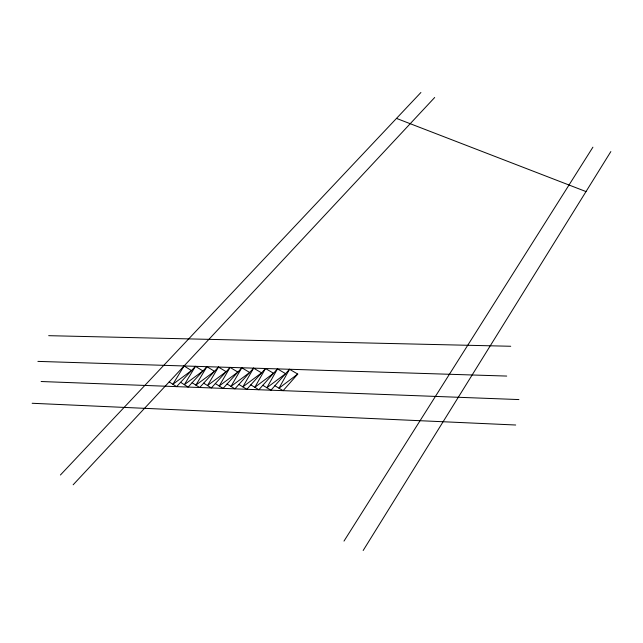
<?xml version="1.0" encoding="UTF-8"?>
<svg xmlns="http://www.w3.org/2000/svg" width="643" height="643" viewBox="0 0 643 643"><rect width="100%" height="100%" fill="white"/><g stroke="black" fill="none" stroke-linecap="round" stroke-linejoin="round"><path stroke-width="0.96" d="M289.503 369.267L278.998 388.195L297.757 374.057L289.503 369.267L270.944 390.197L262.81 385.302M277.454 368.889L266.861 387.745L285.613 373.663L277.454 368.889L258.848 389.746L250.81 384.868M265.487 368.519L254.821 387.295L273.548 373.27L265.487 368.519L246.84 389.288L238.899 384.434M253.607 368.142L242.861 386.853L261.572 372.876L253.607 368.142L234.92 388.838L227.075 384M241.808 367.772L230.99 386.411L249.685 372.49L241.808 367.772L223.089 388.388L215.333 383.574M230.098 367.41L219.199 385.977L237.878 372.104L230.098 367.41L211.338 387.946L203.678 383.156M218.467 367.04L207.496 385.543L226.159 371.718L218.467 367.04L199.676 387.504L192.104 382.73M206.917 366.679L195.882 385.109L214.521 371.341L206.917 366.679L188.094 387.07L180.611 382.312M195.456 366.325L184.34 384.683L202.971 370.963L195.456 366.325L176.6 386.636L169.197 381.894M363.158 550.504L610.85 151.579M343.989 541.093L592.918 147.175M297.757 374.057L283.121 390.663L274.891 385.744M73.141 484.798L434.684 97.495M60.41 475.008L420.908 92.496M48.675 335.678L510.727 346.264M37.897 361.39L506.708 376.067M41.12 381.516L518.901 399.568M32.15 403.274L515.694 425.007M396.458 118.392L586.014 191.574M184.067 365.963L172.887 384.257L191.493 370.585L184.067 365.963"/></g></svg>
